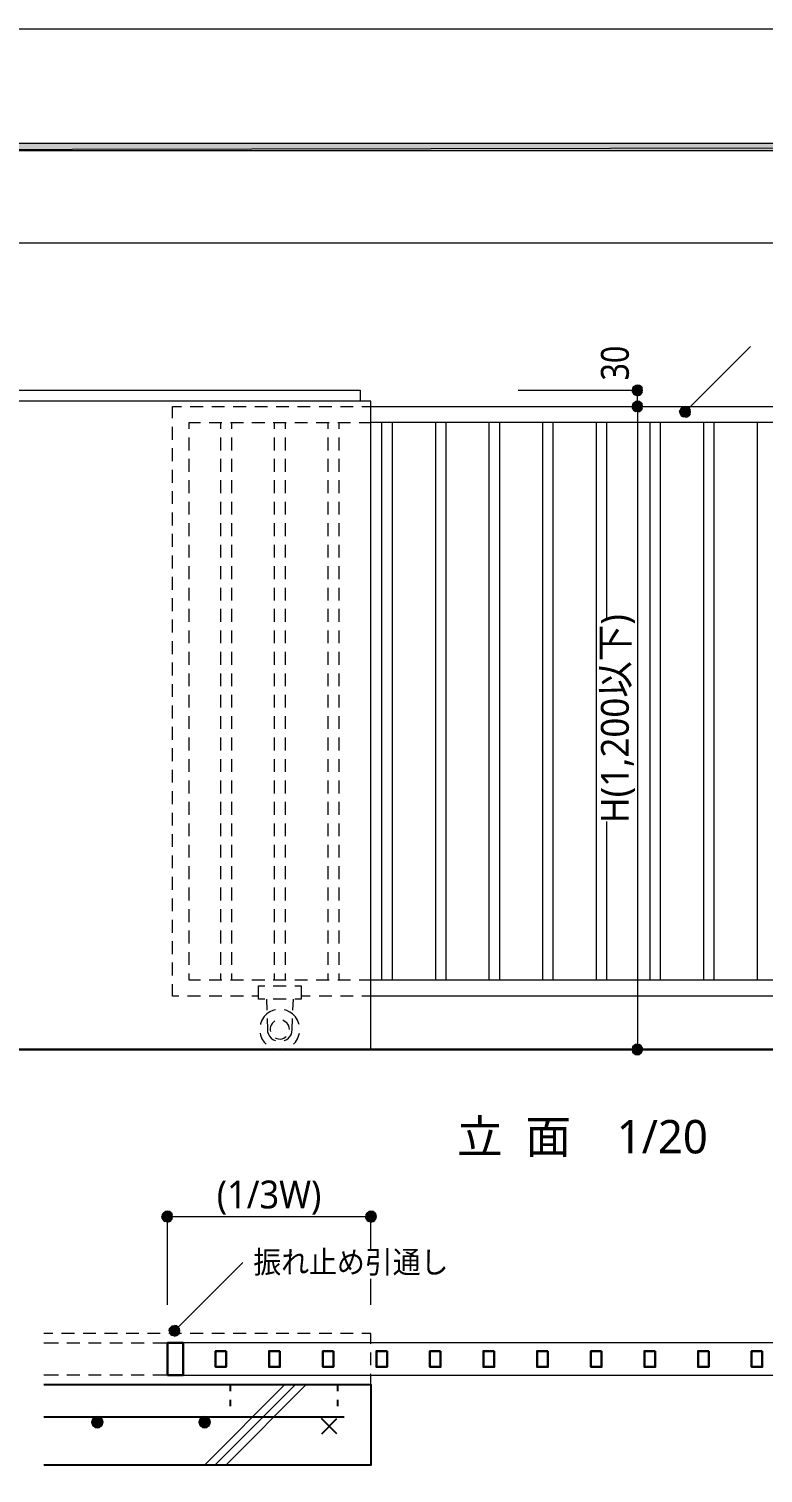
# Model space of a CAD drawing. Header units: millimetres. Extents: x 0 to 420, y 0 to 297.
# Drawn here: x 72.3 to 140.8, y 162.2 to 297 of the extents above; entities that cross this region are included whole.
import ezdxf
from ezdxf.enums import TextEntityAlignment as Align

# ---------------------------------------------------------------- set-up
doc = ezdxf.new("R2010")
doc.units = ezdxf.units.MM
doc.styles.add('kst32b', font='NotoSansJP-Variable.ttf')

msp = doc.modelspace()

# ---------------------------------------------------------------- hatches: boundary and pattern name
h = msp.add_hatch(color=7)
h.paths.add_polyline_path([(394.17, 285.62), (394.17, 286.32), (26.18, 285.62), (394.17, 285.62)])
h.paths.add_polyline_path([(394.17, 286.32), (26.18, 285.62), (26.18, 286.32), (394.17, 286.32)])
h = msp.add_hatch(color=7)
h.paths.add_polyline_path([(128.61, 263.44), (128.57, 263.25), (129.07, 263.25), (128.61, 263.44)])
h.paths.add_polyline_path([(128.57, 263.25), (129.07, 263.25), (128.61, 263.06), (128.57, 263.25)])
h.paths.add_polyline_path([(129.07, 263.25), (128.61, 263.06), (128.71, 262.89), (129.07, 263.25)])
h = msp.add_hatch(color=7)
h.paths.add_polyline_path([(129.07, 263.74), (128.88, 263.69), (129.07, 263.25), (129.07, 263.74)])
h.paths.add_polyline_path([(128.88, 263.69), (129.07, 263.25), (128.71, 263.59), (128.88, 263.69)])
h.paths.add_polyline_path([(129.07, 263.25), (128.71, 263.59), (128.61, 263.44), (129.07, 263.25)])
h = msp.add_hatch(color=7)
h.paths.add_polyline_path([(128.71, 262.89), (128.88, 262.78), (129.07, 263.25), (128.71, 262.89)])
h.paths.add_polyline_path([(128.88, 262.78), (129.07, 263.25), (129.07, 262.74), (128.88, 262.78)])
h.paths.add_polyline_path([(129.07, 263.25), (129.07, 262.74), (129.26, 262.78), (129.07, 263.25)])
for points in [[(129.26, 263.69), (129.07, 263.74), (129.07, 263.25), (129.26, 263.69)], [(129.26, 262.21), (129.07, 262.23), (129.07, 261.75), (129.26, 262.21)], [(133.05, 261.05), (133.16, 260.88), (133.52, 261.24), (133.05, 261.05)], [(128.88, 201.27), (129.07, 201.25), (129.07, 201.74), (128.88, 201.27)], [(85.43, 186.63), (85.24, 186.65), (85.24, 186.16), (85.43, 186.63)], [(104.42, 186.63), (104.22, 186.65), (104.22, 186.16), (104.42, 186.63)], [(85.43, 175.32), (85.56, 175.15), (85.89, 175.51), (85.43, 175.32)], [(79.18, 166.77), (79.23, 166.96), (78.72, 166.96), (79.18, 166.77)], [(89.2, 166.77), (89.22, 166.96), (88.73, 166.96), (89.2, 166.77)]]:
    msp.add_hatch(color=7).paths.add_polyline_path(points)
h = msp.add_hatch(color=7)
h.paths.add_polyline_path([(129.56, 263.25), (129.52, 263.44), (129.07, 263.25), (129.56, 263.25)])
h.paths.add_polyline_path([(129.52, 263.44), (129.07, 263.25), (129.41, 263.59), (129.52, 263.44)])
h.paths.add_polyline_path([(129.07, 263.25), (129.41, 263.59), (129.26, 263.69), (129.07, 263.25)])
h = msp.add_hatch(color=7)
h.paths.add_polyline_path([(129.26, 262.78), (129.41, 262.89), (129.07, 263.25), (129.26, 262.78)])
h.paths.add_polyline_path([(129.41, 262.89), (129.07, 263.25), (129.52, 263.06), (129.41, 262.89)])
h.paths.add_polyline_path([(129.07, 263.25), (129.52, 263.06), (129.56, 263.25), (129.07, 263.25)])
h = msp.add_hatch(color=7)
h.paths.add_polyline_path([(128.61, 261.94), (128.57, 261.75), (129.07, 261.75), (128.61, 261.94)])
h.paths.add_polyline_path([(128.57, 261.75), (129.07, 261.75), (128.61, 261.56), (128.57, 261.75)])
h.paths.add_polyline_path([(129.07, 261.75), (128.61, 261.56), (128.71, 261.39), (129.07, 261.75)])
h = msp.add_hatch(color=7)
h.paths.add_polyline_path([(129.07, 262.23), (128.88, 262.21), (129.07, 261.75), (129.07, 262.23)])
h.paths.add_polyline_path([(128.88, 262.21), (129.07, 261.75), (128.71, 262.09), (128.88, 262.21)])
h.paths.add_polyline_path([(129.07, 261.75), (128.71, 262.09), (128.61, 261.94), (129.07, 261.75)])
h = msp.add_hatch(color=7)
h.paths.add_polyline_path([(128.71, 261.39), (128.88, 261.28), (129.07, 261.75), (128.71, 261.39)])
h.paths.add_polyline_path([(128.88, 261.28), (129.07, 261.75), (129.07, 261.24), (128.88, 261.28)])
h.paths.add_polyline_path([(129.07, 261.75), (129.07, 261.24), (129.26, 261.28), (129.07, 261.75)])
h = msp.add_hatch(color=7)
h.paths.add_polyline_path([(129.56, 261.75), (129.52, 261.94), (129.07, 261.75), (129.56, 261.75)])
h.paths.add_polyline_path([(129.52, 261.94), (129.07, 261.75), (129.41, 262.09), (129.52, 261.94)])
h.paths.add_polyline_path([(129.07, 261.75), (129.41, 262.09), (129.26, 262.21), (129.07, 261.75)])
h = msp.add_hatch(color=7)
h.paths.add_polyline_path([(129.26, 261.28), (129.41, 261.39), (129.07, 261.75), (129.26, 261.28)])
h.paths.add_polyline_path([(129.41, 261.39), (129.07, 261.75), (129.52, 261.56), (129.41, 261.39)])
h.paths.add_polyline_path([(129.07, 261.75), (129.52, 261.56), (129.56, 261.75), (129.07, 261.75)])
h = msp.add_hatch(color=7)
h.paths.add_polyline_path([(133.16, 261.58), (133.05, 261.43), (133.52, 261.24), (133.16, 261.58)])
h.paths.add_polyline_path([(133.05, 261.43), (133.52, 261.24), (133.01, 261.24), (133.05, 261.43)])
h.paths.add_polyline_path([(133.52, 261.24), (133.01, 261.24), (133.05, 261.05), (133.52, 261.24)])
h = msp.add_hatch(color=7)
h.paths.add_polyline_path([(133.71, 261.68), (133.52, 261.73), (133.52, 261.24), (133.71, 261.68)])
h.paths.add_polyline_path([(133.52, 261.73), (133.52, 261.24), (133.33, 261.68), (133.52, 261.73)])
h.paths.add_polyline_path([(133.52, 261.24), (133.33, 261.68), (133.16, 261.58), (133.52, 261.24)])
h = msp.add_hatch(color=7)
h.paths.add_polyline_path([(134.03, 261.24), (133.98, 261.43), (133.52, 261.24), (134.03, 261.24)])
h.paths.add_polyline_path([(133.98, 261.43), (133.52, 261.24), (133.88, 261.58), (133.98, 261.43)])
h.paths.add_polyline_path([(133.52, 261.24), (133.88, 261.58), (133.71, 261.68), (133.52, 261.24)])
h = msp.add_hatch(color=7)
h.paths.add_polyline_path([(133.16, 260.88), (133.33, 260.77), (133.52, 261.24), (133.16, 260.88)])
h.paths.add_polyline_path([(133.33, 260.77), (133.52, 261.24), (133.52, 260.73), (133.33, 260.77)])
h.paths.add_polyline_path([(133.52, 261.24), (133.52, 260.73), (133.71, 260.77), (133.52, 261.24)])
h = msp.add_hatch(color=7)
h.paths.add_polyline_path([(133.71, 260.77), (133.88, 260.88), (133.52, 261.24), (133.71, 260.77)])
h.paths.add_polyline_path([(133.88, 260.88), (133.52, 261.24), (133.98, 261.05), (133.88, 260.88)])
h.paths.add_polyline_path([(133.52, 261.24), (133.98, 261.05), (134.03, 261.24), (133.52, 261.24)])
h = msp.add_hatch(color=7)
h.paths.add_polyline_path([(128.88, 202.21), (128.71, 202.1), (129.07, 201.74), (128.88, 202.21)])
h.paths.add_polyline_path([(128.71, 202.1), (129.07, 201.74), (128.61, 201.93), (128.71, 202.1)])
h.paths.add_polyline_path([(129.07, 201.74), (128.61, 201.93), (128.57, 201.74), (129.07, 201.74)])
h = msp.add_hatch(color=7)
h.paths.add_polyline_path([(129.41, 202.1), (129.26, 202.21), (129.07, 201.74), (129.41, 202.1)])
h.paths.add_polyline_path([(129.26, 202.21), (129.07, 201.74), (129.07, 202.25), (129.26, 202.21)])
h.paths.add_polyline_path([(129.07, 201.74), (129.07, 202.25), (128.88, 202.21), (129.07, 201.74)])
h = msp.add_hatch(color=7)
h.paths.add_polyline_path([(128.57, 201.74), (128.61, 201.55), (129.07, 201.74), (128.57, 201.74)])
h.paths.add_polyline_path([(128.61, 201.55), (129.07, 201.74), (128.71, 201.4), (128.61, 201.55)])
h.paths.add_polyline_path([(129.07, 201.74), (128.71, 201.4), (128.88, 201.27), (129.07, 201.74)])
h = msp.add_hatch(color=7)
h.paths.add_polyline_path([(129.52, 201.55), (129.56, 201.74), (129.07, 201.74), (129.52, 201.55)])
h.paths.add_polyline_path([(129.56, 201.74), (129.07, 201.74), (129.52, 201.93), (129.56, 201.74)])
h.paths.add_polyline_path([(129.07, 201.74), (129.52, 201.93), (129.41, 202.1), (129.07, 201.74)])
h = msp.add_hatch(color=7)
h.paths.add_polyline_path([(129.07, 201.25), (129.26, 201.27), (129.07, 201.74), (129.07, 201.25)])
h.paths.add_polyline_path([(129.26, 201.27), (129.07, 201.74), (129.41, 201.4), (129.26, 201.27)])
h.paths.add_polyline_path([(129.07, 201.74), (129.41, 201.4), (129.52, 201.55), (129.07, 201.74)])
h = msp.add_hatch(color=7)
h.paths.add_polyline_path([(84.77, 186.35), (84.73, 186.16), (85.24, 186.16), (84.77, 186.35)])
h.paths.add_polyline_path([(84.73, 186.16), (85.24, 186.16), (84.77, 185.97), (84.73, 186.16)])
h.paths.add_polyline_path([(85.24, 186.16), (84.77, 185.97), (84.88, 185.8), (85.24, 186.16)])
h = msp.add_hatch(color=7)
h.paths.add_polyline_path([(85.24, 186.65), (85.03, 186.63), (85.24, 186.16), (85.24, 186.65)])
h.paths.add_polyline_path([(85.03, 186.63), (85.24, 186.16), (84.88, 186.5), (85.03, 186.63)])
h.paths.add_polyline_path([(85.24, 186.16), (84.88, 186.5), (84.77, 186.35), (85.24, 186.16)])
h = msp.add_hatch(color=7)
h.paths.add_polyline_path([(84.88, 185.8), (85.03, 185.7), (85.24, 186.16), (84.88, 185.8)])
h.paths.add_polyline_path([(85.03, 185.7), (85.24, 186.16), (85.24, 185.65), (85.03, 185.7)])
h.paths.add_polyline_path([(85.24, 186.16), (85.24, 185.65), (85.43, 185.7), (85.24, 186.16)])
h = msp.add_hatch(color=7)
h.paths.add_polyline_path([(85.72, 186.16), (85.68, 186.35), (85.24, 186.16), (85.72, 186.16)])
h.paths.add_polyline_path([(85.68, 186.35), (85.24, 186.16), (85.58, 186.5), (85.68, 186.35)])
h.paths.add_polyline_path([(85.24, 186.16), (85.58, 186.5), (85.43, 186.63), (85.24, 186.16)])
h = msp.add_hatch(color=7)
h.paths.add_polyline_path([(85.43, 185.7), (85.58, 185.8), (85.24, 186.16), (85.43, 185.7)])
h.paths.add_polyline_path([(85.58, 185.8), (85.24, 186.16), (85.68, 185.97), (85.58, 185.8)])
h.paths.add_polyline_path([(85.24, 186.16), (85.68, 185.97), (85.72, 186.16), (85.24, 186.16)])
h = msp.add_hatch(color=7)
h.paths.add_polyline_path([(103.76, 186.35), (103.74, 186.16), (104.22, 186.16), (103.76, 186.35)])
h.paths.add_polyline_path([(103.74, 186.16), (104.22, 186.16), (103.76, 185.97), (103.74, 186.16)])
h.paths.add_polyline_path([(104.22, 186.16), (103.76, 185.97), (103.86, 185.8), (104.22, 186.16)])
h = msp.add_hatch(color=7)
h.paths.add_polyline_path([(104.22, 186.65), (104.03, 186.63), (104.22, 186.16), (104.22, 186.65)])
h.paths.add_polyline_path([(104.03, 186.63), (104.22, 186.16), (103.86, 186.5), (104.03, 186.63)])
h.paths.add_polyline_path([(104.22, 186.16), (103.86, 186.5), (103.76, 186.35), (104.22, 186.16)])
h = msp.add_hatch(color=7)
h.paths.add_polyline_path([(103.86, 185.8), (104.03, 185.7), (104.22, 186.16), (103.86, 185.8)])
h.paths.add_polyline_path([(104.03, 185.7), (104.22, 186.16), (104.22, 185.65), (104.03, 185.7)])
h.paths.add_polyline_path([(104.22, 186.16), (104.22, 185.65), (104.42, 185.7), (104.22, 186.16)])
h = msp.add_hatch(color=7)
h.paths.add_polyline_path([(104.73, 186.16), (104.69, 186.35), (104.22, 186.16), (104.73, 186.16)])
h.paths.add_polyline_path([(104.69, 186.35), (104.22, 186.16), (104.58, 186.5), (104.69, 186.35)])
h.paths.add_polyline_path([(104.22, 186.16), (104.58, 186.5), (104.42, 186.63), (104.22, 186.16)])
h = msp.add_hatch(color=7)
h.paths.add_polyline_path([(104.42, 185.7), (104.58, 185.8), (104.22, 186.16), (104.42, 185.7)])
h.paths.add_polyline_path([(104.58, 185.8), (104.22, 186.16), (104.69, 185.97), (104.58, 185.8)])
h.paths.add_polyline_path([(104.22, 186.16), (104.69, 185.97), (104.73, 186.16), (104.22, 186.16)])
h = msp.add_hatch(color=7)
h.paths.add_polyline_path([(85.56, 175.85), (85.43, 175.7), (85.89, 175.51), (85.56, 175.85)])
h.paths.add_polyline_path([(85.43, 175.7), (85.89, 175.51), (85.41, 175.51), (85.43, 175.7)])
h.paths.add_polyline_path([(85.89, 175.51), (85.41, 175.51), (85.43, 175.32), (85.89, 175.51)])
h = msp.add_hatch(color=7)
h.paths.add_polyline_path([(86.08, 175.96), (85.89, 176), (85.89, 175.51), (86.08, 175.96)])
h.paths.add_polyline_path([(85.89, 176), (85.89, 175.51), (85.7, 175.96), (85.89, 176)])
h.paths.add_polyline_path([(85.89, 175.51), (85.7, 175.96), (85.56, 175.85), (85.89, 175.51)])
h = msp.add_hatch(color=7)
h.paths.add_polyline_path([(85.56, 175.15), (85.7, 175.05), (85.89, 175.51), (85.56, 175.15)])
h.paths.add_polyline_path([(85.7, 175.05), (85.89, 175.51), (85.89, 175.01), (85.7, 175.05)])
h.paths.add_polyline_path([(85.89, 175.51), (85.89, 175.01), (86.08, 175.05), (85.89, 175.51)])
h = msp.add_hatch(color=7)
h.paths.add_polyline_path([(86.4, 175.51), (86.36, 175.7), (85.89, 175.51), (86.4, 175.51)])
h.paths.add_polyline_path([(86.36, 175.7), (85.89, 175.51), (86.25, 175.85), (86.36, 175.7)])
h.paths.add_polyline_path([(85.89, 175.51), (86.25, 175.85), (86.08, 175.96), (85.89, 175.51)])
h = msp.add_hatch(color=7)
h.paths.add_polyline_path([(86.08, 175.05), (86.25, 175.15), (85.89, 175.51), (86.08, 175.05)])
h.paths.add_polyline_path([(86.25, 175.15), (85.89, 175.51), (86.36, 175.32), (86.25, 175.15)])
h.paths.add_polyline_path([(85.89, 175.51), (86.36, 175.32), (86.4, 175.51), (85.89, 175.51)])
h = msp.add_hatch(color=7)
h.paths.add_polyline_path([(78.38, 167.32), (78.27, 167.15), (78.72, 166.96), (78.38, 167.32)])
h.paths.add_polyline_path([(78.27, 167.15), (78.72, 166.96), (78.23, 166.96), (78.27, 167.15)])
h.paths.add_polyline_path([(78.72, 166.96), (78.23, 166.96), (78.27, 166.77), (78.72, 166.96)])
h = msp.add_hatch(color=7)
h.paths.add_polyline_path([(78.91, 167.43), (78.72, 167.47), (78.72, 166.96), (78.91, 167.43)])
h.paths.add_polyline_path([(78.72, 167.47), (78.72, 166.96), (78.53, 167.43), (78.72, 167.47)])
h.paths.add_polyline_path([(78.72, 166.96), (78.53, 167.43), (78.38, 167.32), (78.72, 166.96)])
h = msp.add_hatch(color=7)
h.paths.add_polyline_path([(79.23, 166.96), (79.18, 167.15), (78.72, 166.96), (79.23, 166.96)])
h.paths.add_polyline_path([(79.18, 167.15), (78.72, 166.96), (79.08, 167.32), (79.18, 167.15)])
h.paths.add_polyline_path([(78.72, 166.96), (79.08, 167.32), (78.91, 167.43), (78.72, 166.96)])
h = msp.add_hatch(color=7)
h.paths.add_polyline_path([(88.37, 167.32), (88.27, 167.15), (88.73, 166.96), (88.37, 167.32)])
h.paths.add_polyline_path([(88.27, 167.15), (88.73, 166.96), (88.22, 166.96), (88.27, 167.15)])
h.paths.add_polyline_path([(88.73, 166.96), (88.22, 166.96), (88.27, 166.77), (88.73, 166.96)])
h = msp.add_hatch(color=7)
h.paths.add_polyline_path([(88.92, 167.43), (88.73, 167.47), (88.73, 166.96), (88.92, 167.43)])
h.paths.add_polyline_path([(88.73, 167.47), (88.73, 166.96), (88.54, 167.43), (88.73, 167.47)])
h.paths.add_polyline_path([(88.73, 166.96), (88.54, 167.43), (88.37, 167.32), (88.73, 166.96)])
h = msp.add_hatch(color=7)
h.paths.add_polyline_path([(89.22, 166.96), (89.2, 167.15), (88.73, 166.96), (89.22, 166.96)])
h.paths.add_polyline_path([(89.2, 167.15), (88.73, 166.96), (89.09, 167.32), (89.2, 167.15)])
h.paths.add_polyline_path([(88.73, 166.96), (89.09, 167.32), (88.92, 167.43), (88.73, 166.96)])
h = msp.add_hatch(color=7)
h.paths.add_polyline_path([(78.27, 166.77), (78.38, 166.62), (78.72, 166.96), (78.27, 166.77)])
h.paths.add_polyline_path([(78.38, 166.62), (78.72, 166.96), (78.53, 166.5), (78.38, 166.62)])
h.paths.add_polyline_path([(78.72, 166.96), (78.53, 166.5), (78.72, 166.48), (78.72, 166.96)])
h = msp.add_hatch(color=7)
h.paths.add_polyline_path([(78.72, 166.48), (78.91, 166.5), (78.72, 166.96), (78.72, 166.48)])
h.paths.add_polyline_path([(78.91, 166.5), (78.72, 166.96), (79.08, 166.62), (78.91, 166.5)])
h.paths.add_polyline_path([(78.72, 166.96), (79.08, 166.62), (79.18, 166.77), (78.72, 166.96)])
h = msp.add_hatch(color=7)
h.paths.add_polyline_path([(88.27, 166.77), (88.37, 166.62), (88.73, 166.96), (88.27, 166.77)])
h.paths.add_polyline_path([(88.37, 166.62), (88.73, 166.96), (88.54, 166.5), (88.37, 166.62)])
h.paths.add_polyline_path([(88.73, 166.96), (88.54, 166.5), (88.73, 166.48), (88.73, 166.96)])
h = msp.add_hatch(color=7)
h.paths.add_polyline_path([(88.73, 166.48), (88.92, 166.5), (88.73, 166.96), (88.73, 166.48)])
h.paths.add_polyline_path([(88.92, 166.5), (88.73, 166.96), (89.09, 166.62), (88.92, 166.5)])
h.paths.add_polyline_path([(88.73, 166.96), (89.09, 166.62), (89.2, 166.77), (88.73, 166.96)])

# ---------------------------------------------------------------- linework, layer by layer
at = {"lineweight": 13}
msp.add_lwpolyline([(0.19, 0), (0.19, 296.97), (420.16, 296.97), (420.16, 0)], close=True, dxfattribs=at)
at = {"lineweight": 0}
for points in [[(394.17, 285.62), (394.17, 286.32), (26.18, 285.62)], [(394.17, 286.32), (26.18, 285.62), (26.18, 286.32)], [(128.61, 263.44), (128.57, 263.25), (129.07, 263.25)], [(128.57, 263.25), (129.07, 263.25), (128.61, 263.06)], [(129.07, 263.25), (128.71, 263.59), (128.61, 263.44)], [(129.07, 263.25), (128.61, 263.06), (128.71, 262.89)], [(128.88, 263.69), (129.07, 263.25), (128.71, 263.59)], [(128.71, 262.89), (128.88, 262.78), (129.07, 263.25)], [(129.07, 263.74), (128.88, 263.69), (129.07, 263.25)], [(128.88, 262.78), (129.07, 263.25), (129.07, 262.74)], [(129.26, 263.69), (129.07, 263.74), (129.07, 263.25)], [(129.07, 263.25), (129.41, 263.59), (129.26, 263.69)], [(129.52, 263.44), (129.07, 263.25), (129.41, 263.59)], [(129.56, 263.25), (129.52, 263.44), (129.07, 263.25)], [(129.07, 263.25), (129.07, 262.74), (129.26, 262.78)], [(129.26, 262.78), (129.41, 262.89), (129.07, 263.25)], [(129.41, 262.89), (129.07, 263.25), (129.52, 263.06)], [(129.07, 263.25), (129.52, 263.06), (129.56, 263.25)], [(128.61, 261.94), (128.57, 261.75), (129.07, 261.75)], [(128.57, 261.75), (129.07, 261.75), (128.61, 261.56)], [(129.07, 261.75), (128.71, 262.09), (128.61, 261.94)], [(129.07, 261.75), (128.61, 261.56), (128.71, 261.39)], [(128.88, 262.21), (129.07, 261.75), (128.71, 262.09)], [(128.71, 261.39), (128.88, 261.28), (129.07, 261.75)], [(129.07, 262.23), (128.88, 262.21), (129.07, 261.75)], [(128.88, 261.28), (129.07, 261.75), (129.07, 261.24)], [(129.26, 262.21), (129.07, 262.23), (129.07, 261.75)], [(129.07, 261.75), (129.41, 262.09), (129.26, 262.21)], [(129.52, 261.94), (129.07, 261.75), (129.41, 262.09)], [(129.56, 261.75), (129.52, 261.94), (129.07, 261.75)], [(129.07, 261.75), (129.07, 261.24), (129.26, 261.28)], [(129.26, 261.28), (129.41, 261.39), (129.07, 261.75)], [(129.41, 261.39), (129.07, 261.75), (129.52, 261.56)], [(129.07, 261.75), (129.52, 261.56), (129.56, 261.75)], [(133.05, 261.43), (133.52, 261.24), (133.01, 261.24)], [(133.16, 261.58), (133.05, 261.43), (133.52, 261.24)], [(133.52, 261.24), (133.33, 261.68), (133.16, 261.58)], [(133.52, 261.73), (133.52, 261.24), (133.33, 261.68)], [(133.71, 261.68), (133.52, 261.73), (133.52, 261.24)], [(133.52, 261.24), (133.88, 261.58), (133.71, 261.68)], [(133.98, 261.43), (133.52, 261.24), (133.88, 261.58)], [(134.03, 261.24), (133.98, 261.43), (133.52, 261.24)], [(133.52, 261.24), (133.01, 261.24), (133.05, 261.05)], [(133.05, 261.05), (133.16, 260.88), (133.52, 261.24)], [(133.16, 260.88), (133.33, 260.77), (133.52, 261.24)], [(133.33, 260.77), (133.52, 261.24), (133.52, 260.73)], [(133.52, 261.24), (133.52, 260.73), (133.71, 260.77)], [(133.71, 260.77), (133.88, 260.88), (133.52, 261.24)], [(133.88, 260.88), (133.52, 261.24), (133.98, 261.05)], [(133.52, 261.24), (133.98, 261.05), (134.03, 261.24)], [(128.88, 202.21), (128.71, 202.1), (129.07, 201.74)], [(129.07, 201.74), (129.07, 202.25), (128.88, 202.21)], [(129.26, 202.21), (129.07, 201.74), (129.07, 202.25)], [(129.41, 202.1), (129.26, 202.21), (129.07, 201.74)], [(129.07, 201.74), (128.61, 201.93), (128.57, 201.74)], [(128.57, 201.74), (128.61, 201.55), (129.07, 201.74)], [(128.71, 202.1), (129.07, 201.74), (128.61, 201.93)], [(128.61, 201.55), (129.07, 201.74), (128.71, 201.4)], [(129.07, 201.74), (128.71, 201.4), (128.88, 201.27)], [(128.88, 201.27), (129.07, 201.25), (129.07, 201.74)], [(129.07, 201.74), (129.52, 201.93), (129.41, 202.1)], [(129.56, 201.74), (129.07, 201.74), (129.52, 201.93)], [(129.07, 201.25), (129.26, 201.27), (129.07, 201.74)], [(129.26, 201.27), (129.07, 201.74), (129.41, 201.4)], [(129.07, 201.74), (129.41, 201.4), (129.52, 201.55)], [(129.52, 201.55), (129.56, 201.74), (129.07, 201.74)], [(84.77, 186.35), (84.73, 186.16), (85.24, 186.16)], [(84.73, 186.16), (85.24, 186.16), (84.77, 185.97)], [(85.24, 186.16), (84.88, 186.5), (84.77, 186.35)], [(85.24, 186.16), (84.77, 185.97), (84.88, 185.8)], [(85.03, 186.63), (85.24, 186.16), (84.88, 186.5)], [(84.88, 185.8), (85.03, 185.7), (85.24, 186.16)], [(85.24, 186.65), (85.03, 186.63), (85.24, 186.16)], [(85.03, 185.7), (85.24, 186.16), (85.24, 185.65)], [(85.43, 186.63), (85.24, 186.65), (85.24, 186.16)], [(85.24, 186.16), (85.58, 186.5), (85.43, 186.63)], [(85.68, 186.35), (85.24, 186.16), (85.58, 186.5)], [(85.72, 186.16), (85.68, 186.35), (85.24, 186.16)], [(85.24, 186.16), (85.24, 185.65), (85.43, 185.7)], [(85.43, 185.7), (85.58, 185.8), (85.24, 186.16)], [(85.58, 185.8), (85.24, 186.16), (85.68, 185.97)], [(85.24, 186.16), (85.68, 185.97), (85.72, 186.16)], [(103.76, 186.35), (103.74, 186.16), (104.22, 186.16)], [(103.74, 186.16), (104.22, 186.16), (103.76, 185.97)], [(104.22, 186.16), (103.86, 186.5), (103.76, 186.35)], [(104.22, 186.16), (103.76, 185.97), (103.86, 185.8)], [(104.03, 186.63), (104.22, 186.16), (103.86, 186.5)], [(103.86, 185.8), (104.03, 185.7), (104.22, 186.16)], [(104.22, 186.65), (104.03, 186.63), (104.22, 186.16)], [(104.03, 185.7), (104.22, 186.16), (104.22, 185.65)], [(104.42, 186.63), (104.22, 186.65), (104.22, 186.16)], [(104.22, 186.16), (104.58, 186.5), (104.42, 186.63)], [(104.69, 186.35), (104.22, 186.16), (104.58, 186.5)], [(104.73, 186.16), (104.69, 186.35), (104.22, 186.16)], [(104.22, 186.16), (104.22, 185.65), (104.42, 185.7)], [(104.42, 185.7), (104.58, 185.8), (104.22, 186.16)], [(104.58, 185.8), (104.22, 186.16), (104.69, 185.97)], [(104.22, 186.16), (104.69, 185.97), (104.73, 186.16)], [(85.43, 175.7), (85.89, 175.51), (85.41, 175.51)], [(85.89, 175.51), (85.41, 175.51), (85.43, 175.32)], [(85.56, 175.85), (85.43, 175.7), (85.89, 175.51)], [(85.43, 175.32), (85.56, 175.15), (85.89, 175.51)], [(85.89, 175.51), (85.7, 175.96), (85.56, 175.85)], [(85.56, 175.15), (85.7, 175.05), (85.89, 175.51)], [(85.89, 176), (85.89, 175.51), (85.7, 175.96)], [(85.7, 175.05), (85.89, 175.51), (85.89, 175.01)], [(86.08, 175.96), (85.89, 176), (85.89, 175.51)], [(85.89, 175.51), (86.25, 175.85), (86.08, 175.96)], [(86.36, 175.7), (85.89, 175.51), (86.25, 175.85)], [(86.4, 175.51), (86.36, 175.7), (85.89, 175.51)], [(85.89, 175.51), (85.89, 175.01), (86.08, 175.05)], [(86.08, 175.05), (86.25, 175.15), (85.89, 175.51)], [(86.25, 175.15), (85.89, 175.51), (86.36, 175.32)], [(85.89, 175.51), (86.36, 175.32), (86.4, 175.51)], [(78.27, 167.15), (78.72, 166.96), (78.23, 166.96)], [(78.38, 167.32), (78.27, 167.15), (78.72, 166.96)], [(78.72, 166.96), (78.53, 167.43), (78.38, 167.32)], [(78.72, 167.47), (78.72, 166.96), (78.53, 167.43)], [(78.91, 167.43), (78.72, 167.47), (78.72, 166.96)], [(78.72, 166.96), (79.08, 167.32), (78.91, 167.43)], [(79.18, 167.15), (78.72, 166.96), (79.08, 167.32)], [(79.23, 166.96), (79.18, 167.15), (78.72, 166.96)], [(88.27, 167.15), (88.73, 166.96), (88.22, 166.96)], [(88.37, 167.32), (88.27, 167.15), (88.73, 166.96)], [(88.73, 166.96), (88.54, 167.43), (88.37, 167.32)], [(88.73, 167.47), (88.73, 166.96), (88.54, 167.43)], [(88.92, 167.43), (88.73, 167.47), (88.73, 166.96)], [(88.73, 166.96), (89.09, 167.32), (88.92, 167.43)], [(89.2, 167.15), (88.73, 166.96), (89.09, 167.32)], [(89.22, 166.96), (89.2, 167.15), (88.73, 166.96)], [(78.72, 166.96), (78.23, 166.96), (78.27, 166.77)], [(78.27, 166.77), (78.38, 166.62), (78.72, 166.96)], [(78.38, 166.62), (78.72, 166.96), (78.53, 166.5)], [(78.72, 166.96), (78.53, 166.5), (78.72, 166.48)], [(78.72, 166.48), (78.91, 166.5), (78.72, 166.96)], [(78.91, 166.5), (78.72, 166.96), (79.08, 166.62)], [(78.72, 166.96), (79.08, 166.62), (79.18, 166.77)], [(79.18, 166.77), (79.23, 166.96), (78.72, 166.96)], [(88.73, 166.96), (88.22, 166.96), (88.27, 166.77)], [(88.27, 166.77), (88.37, 166.62), (88.73, 166.96)], [(88.37, 166.62), (88.73, 166.96), (88.54, 166.5)], [(88.73, 166.96), (88.54, 166.5), (88.73, 166.48)], [(88.73, 166.48), (88.92, 166.5), (88.73, 166.96)], [(88.92, 166.5), (88.73, 166.96), (89.09, 166.62)], [(88.73, 166.96), (89.09, 166.62), (89.2, 166.77)], [(89.2, 166.77), (89.22, 166.96), (88.73, 166.96)]]:
    msp.add_lwpolyline(points, close=True, dxfattribs=at)
at = {"lineweight": 13}
for points in [[(394.17, 276.99), (26.18, 276.99)], [(133.52, 261.24), (139.62, 267.33)], [(63.03, 263.25), (103.23, 263.25), (103.23, 262.23)], [(117.94, 263.25), (129.07, 263.25)], [(129.07, 261.75), (129.07, 263.25)], [(104.22, 201.74), (104.22, 262.23), (63.03, 262.23)], [(85.72, 261.75), (86.57, 261.75)], [(85.72, 260.65), (85.72, 261.75)], [(87.38, 261.75), (88.58, 261.75)], [(89.39, 261.75), (90.57, 261.75)], [(91.38, 261.75), (92.58, 261.75)], [(93.39, 261.75), (94.57, 261.75)], [(95.38, 261.75), (96.58, 261.75)], [(97.39, 261.75), (98.57, 261.75)], [(99.38, 261.75), (100.58, 261.75)], [(101.37, 261.75), (102.57, 261.75)], [(103.38, 261.75), (104.22, 261.75)], [(104.22, 261.75), (164.23, 261.75)], [(129.07, 261.75), (129.07, 201.74)], [(87.23, 260.24), (88.33, 260.24)], [(87.23, 260.24), (87.23, 259.65)], [(89.13, 260.24), (90.32, 260.24)], [(90.23, 259.65), (90.23, 260.24)], [(91.12, 260.24), (92.33, 260.24)], [(91.23, 260.24), (91.23, 259.65)], [(93.13, 260.24), (94.32, 260.24)], [(95.12, 260.24), (96.33, 260.24)], [(95.23, 259.65), (95.23, 260.24)], [(96.22, 260.24), (96.22, 259.65)], [(97.13, 260.24), (98.32, 260.24)], [(99.12, 260.24), (100.33, 260.24)], [(100.22, 259.65), (100.22, 260.24)], [(101.13, 260.24), (102.32, 260.24)], [(101.22, 260.24), (101.22, 259.65)], [(103.12, 260.24), (104.22, 260.24)], [(164.23, 260.24), (104.22, 260.24)], [(105.22, 260.24), (105.22, 208.24)], [(106.24, 208.24), (106.24, 260.24)], [(110.24, 260.24), (110.24, 208.24)], [(111.23, 208.24), (111.23, 260.24)], [(115.23, 260.24), (115.23, 208.24)], [(116.23, 208.24), (116.23, 260.24)], [(120.23, 260.24), (120.23, 208.24)], [(121.22, 208.24), (121.22, 260.24)], [(125.22, 260.24), (125.22, 208.24)], [(126.22, 241.77), (126.22, 260.24)], [(130.22, 260.24), (130.22, 208.24)], [(131.23, 208.24), (131.23, 260.24)], [(135.23, 260.24), (135.23, 208.24)], [(136.23, 208.24), (136.23, 260.24)], [(140.23, 260.24), (140.23, 208.24)], [(85.72, 258.64), (85.72, 259.84)], [(87.23, 258.85), (87.23, 257.64)], [(90.23, 257.64), (90.23, 258.85)], [(91.23, 258.85), (91.23, 257.64)], [(95.23, 257.64), (95.23, 258.85)], [(96.22, 258.85), (96.22, 257.64)], [(100.22, 257.64), (100.22, 258.85)], [(101.22, 258.85), (101.22, 257.64)], [(85.72, 256.65), (85.72, 257.85)], [(87.23, 256.84), (87.23, 255.65)], [(90.23, 255.65), (90.23, 256.84)], [(91.23, 256.84), (91.23, 255.65)], [(95.23, 255.65), (95.23, 256.84)], [(96.22, 256.84), (96.22, 255.65)], [(100.22, 255.65), (100.22, 256.84)], [(101.22, 256.84), (101.22, 255.65)], [(85.72, 254.63), (85.72, 255.84)], [(87.23, 254.85), (87.23, 253.64)], [(90.23, 253.64), (90.23, 254.85)], [(91.23, 254.85), (91.23, 253.64)], [(95.23, 253.64), (95.23, 254.85)], [(96.22, 254.85), (96.22, 253.64)], [(100.22, 253.64), (100.22, 254.85)], [(101.22, 254.85), (101.22, 253.64)], [(85.72, 252.65), (85.72, 253.85)], [(87.23, 252.84), (87.23, 251.65)], [(90.23, 251.65), (90.23, 252.84)], [(91.23, 252.84), (91.23, 251.65)], [(95.23, 251.65), (95.23, 252.84)], [(96.22, 252.84), (96.22, 251.65)], [(100.22, 251.65), (100.22, 252.84)], [(101.22, 252.84), (101.22, 251.65)], [(85.72, 250.63), (85.72, 251.84)], [(87.23, 250.85), (87.23, 249.64)], [(90.23, 249.64), (90.23, 250.85)], [(91.23, 250.85), (91.23, 249.64)], [(95.23, 249.64), (95.23, 250.85)], [(96.22, 250.85), (96.22, 249.64)], [(100.22, 249.64), (100.22, 250.85)], [(101.22, 250.85), (101.22, 249.64)], [(85.72, 248.64), (85.72, 249.85)], [(87.23, 248.84), (87.23, 247.65)], [(90.23, 247.65), (90.23, 248.84)], [(91.23, 248.84), (91.23, 247.65)], [(95.23, 247.65), (95.23, 248.84)], [(96.22, 248.84), (96.22, 247.65)], [(100.22, 247.65), (100.22, 248.84)], [(101.22, 248.84), (101.22, 247.65)], [(85.72, 246.63), (85.72, 247.84)], [(87.23, 246.85), (87.23, 245.64)], [(90.23, 245.64), (90.23, 246.85)], [(91.23, 246.85), (91.23, 245.64)], [(95.23, 245.64), (95.23, 246.85)], [(96.22, 246.85), (96.22, 245.64)], [(100.22, 245.64), (100.22, 246.85)], [(101.22, 246.85), (101.22, 245.64)], [(85.72, 244.64), (85.72, 245.85)], [(87.23, 244.83), (87.23, 243.65)], [(90.23, 243.65), (90.23, 244.83)], [(91.23, 244.83), (91.23, 243.65)], [(95.23, 243.65), (95.23, 244.83)], [(96.22, 244.83), (96.22, 243.65)], [(100.22, 243.65), (100.22, 244.83)], [(101.22, 244.83), (101.22, 243.65)], [(85.72, 242.63), (85.72, 243.84)], [(87.23, 242.85), (87.23, 241.64)], [(90.23, 241.64), (90.23, 242.85)], [(91.23, 242.85), (91.23, 241.64)], [(95.23, 241.64), (95.23, 242.85)], [(96.22, 242.85), (96.22, 241.64)], [(100.22, 241.64), (100.22, 242.85)], [(101.22, 242.85), (101.22, 241.64)], [(85.72, 240.64), (85.72, 241.85)], [(87.23, 240.83), (87.23, 239.65)], [(90.23, 239.65), (90.23, 240.83)], [(91.23, 240.83), (91.23, 239.65)], [(95.23, 239.65), (95.23, 240.83)], [(96.22, 240.83), (96.22, 239.65)], [(100.22, 239.65), (100.22, 240.83)], [(101.22, 240.83), (101.22, 239.65)], [(85.72, 238.63), (85.72, 239.84)], [(87.23, 238.84), (87.23, 237.64)], [(90.23, 237.64), (90.23, 238.84)], [(91.23, 238.84), (91.23, 237.64)], [(95.23, 237.64), (95.23, 238.84)], [(96.22, 238.84), (96.22, 237.64)], [(100.22, 237.64), (100.22, 238.84)], [(101.22, 238.84), (101.22, 237.64)], [(85.72, 236.64), (85.72, 237.85)], [(85.72, 234.65), (85.72, 235.84)], [(87.23, 236.83), (87.23, 235.65)], [(90.23, 235.65), (90.23, 236.83)], [(91.23, 236.83), (91.23, 235.65)], [(95.23, 235.65), (95.23, 236.83)], [(96.22, 236.83), (96.22, 235.65)], [(100.22, 235.65), (100.22, 236.83)], [(101.22, 236.83), (101.22, 235.65)], [(87.23, 234.84), (87.23, 233.64)], [(90.23, 233.64), (90.23, 234.84)], [(91.23, 234.84), (91.23, 233.64)], [(95.23, 233.64), (95.23, 234.84)], [(96.22, 234.84), (96.22, 233.64)], [(100.22, 233.64), (100.22, 234.84)], [(101.22, 234.84), (101.22, 233.64)], [(85.72, 232.64), (85.72, 233.85)], [(85.72, 230.65), (85.72, 231.84)], [(87.23, 232.83), (87.23, 231.65)], [(90.23, 231.65), (90.23, 232.83)], [(91.23, 232.83), (91.23, 231.65)], [(95.23, 231.65), (95.23, 232.83)], [(96.22, 232.83), (96.22, 231.65)], [(100.22, 231.65), (100.22, 232.83)], [(101.22, 232.83), (101.22, 231.65)], [(87.23, 230.84), (87.23, 229.64)], [(90.23, 229.64), (90.23, 230.84)], [(91.23, 230.84), (91.23, 229.64)], [(95.23, 229.64), (95.23, 230.84)], [(96.22, 230.84), (96.22, 229.64)], [(100.22, 229.64), (100.22, 230.84)], [(101.22, 230.84), (101.22, 229.64)], [(85.72, 228.64), (85.72, 229.85)], [(85.72, 226.65), (85.72, 227.84)], [(87.23, 228.83), (87.23, 227.65)], [(90.23, 227.65), (90.23, 228.83)], [(91.23, 228.83), (91.23, 227.65)], [(95.23, 227.65), (95.23, 228.83)], [(96.22, 228.83), (96.22, 227.65)], [(100.22, 227.65), (100.22, 228.83)], [(101.22, 228.83), (101.22, 227.65)], [(87.23, 226.84), (87.23, 225.64)], [(90.23, 225.64), (90.23, 226.84)], [(91.23, 226.84), (91.23, 225.64)], [(95.23, 225.64), (95.23, 226.84)], [(96.22, 226.84), (96.22, 225.64)], [(100.22, 225.64), (100.22, 226.84)], [(101.22, 226.84), (101.22, 225.64)], [(85.72, 224.64), (85.72, 225.85)], [(85.72, 222.65), (85.72, 223.84)], [(87.23, 224.85), (87.23, 223.65)], [(90.23, 223.65), (90.23, 224.85)], [(91.23, 224.85), (91.23, 223.65)], [(95.23, 223.65), (95.23, 224.85)], [(96.22, 224.85), (96.22, 223.65)], [(100.22, 223.65), (100.22, 224.85)], [(101.22, 224.85), (101.22, 223.65)], [(87.23, 222.84), (87.23, 221.64)], [(90.23, 221.64), (90.23, 222.84)], [(91.23, 222.84), (91.23, 221.64)], [(95.23, 221.64), (95.23, 222.84)], [(96.22, 222.84), (96.22, 221.64)], [(100.22, 221.64), (100.22, 222.84)], [(101.22, 222.84), (101.22, 221.64)], [(126.22, 208.24), (126.22, 223.01)], [(85.72, 220.64), (85.72, 221.85)], [(85.72, 218.65), (85.72, 219.84)], [(87.23, 220.85), (87.23, 219.65)], [(90.23, 219.65), (90.23, 220.85)], [(91.23, 220.85), (91.23, 219.65)], [(95.23, 219.65), (95.23, 220.85)], [(96.22, 220.85), (96.22, 219.65)], [(100.22, 219.65), (100.22, 220.85)], [(101.22, 220.85), (101.22, 219.65)], [(87.23, 218.84), (87.23, 217.64)], [(90.23, 217.64), (90.23, 218.84)], [(91.23, 218.84), (91.23, 217.64)], [(95.23, 217.64), (95.23, 218.84)], [(96.22, 218.84), (96.22, 217.64)], [(100.22, 217.64), (100.22, 218.84)], [(101.22, 218.84), (101.22, 217.64)], [(85.72, 216.64), (85.72, 217.85)], [(85.72, 214.65), (85.72, 215.84)], [(87.23, 216.85), (87.23, 215.65)], [(90.23, 215.65), (90.23, 216.85)], [(91.23, 216.85), (91.23, 215.65)], [(95.23, 215.65), (95.23, 216.85)], [(96.22, 216.85), (96.22, 215.65)], [(100.22, 215.65), (100.22, 216.85)], [(101.22, 216.85), (101.22, 215.65)], [(87.23, 214.84), (87.23, 213.64)], [(90.23, 213.64), (90.23, 214.84)], [(91.23, 214.84), (91.23, 213.64)], [(95.23, 213.64), (95.23, 214.84)], [(96.22, 214.84), (96.22, 213.64)], [(100.22, 213.64), (100.22, 214.84)], [(101.22, 214.84), (101.22, 213.64)], [(85.72, 212.64), (85.72, 213.85)], [(85.72, 210.65), (85.72, 211.84)], [(87.23, 212.85), (87.23, 211.65)], [(90.23, 211.65), (90.23, 212.85)], [(91.23, 212.85), (91.23, 211.65)], [(95.23, 211.65), (95.23, 212.85)], [(96.22, 212.85), (96.22, 211.65)], [(100.22, 211.65), (100.22, 212.85)], [(101.22, 212.85), (101.22, 211.65)], [(87.23, 210.84), (87.23, 209.63)], [(90.23, 209.63), (90.23, 210.84)], [(91.23, 210.84), (91.23, 209.63)], [(95.23, 209.63), (95.23, 210.84)], [(96.22, 210.84), (96.22, 209.63)], [(100.22, 209.63), (100.22, 210.84)], [(101.22, 210.84), (101.22, 209.63)], [(85.72, 208.64), (85.72, 209.85)], [(85.72, 206.73), (85.72, 207.84)], [(87.23, 208.85), (87.23, 208.24)], [(87.23, 208.24), (88.33, 208.24)], [(89.13, 208.24), (90.32, 208.24)], [(90.23, 208.24), (90.23, 208.85)], [(91.12, 208.24), (92.33, 208.24)], [(91.23, 208.85), (91.23, 208.24)], [(93.13, 208.24), (94.32, 208.24)], [(93.73, 207.69), (94.32, 207.69)], [(93.73, 206.44), (93.73, 207.69)], [(95.12, 208.24), (96.33, 208.24)], [(95.12, 207.69), (96.33, 207.69)], [(95.23, 208.24), (95.23, 208.85)], [(96.22, 208.85), (96.22, 208.24)], [(97.13, 208.24), (98.32, 208.24)], [(97.13, 207.69), (97.73, 207.69)], [(97.73, 207.69), (97.73, 206.44)], [(99.12, 208.24), (100.33, 208.24)], [(100.22, 208.24), (100.22, 208.85)], [(101.13, 208.24), (102.32, 208.24)], [(101.22, 208.85), (101.22, 208.24)], [(103.12, 208.24), (104.22, 208.24)], [(104.22, 208.24), (164.23, 208.24)], [(86.32, 206.73), (85.72, 206.73)], [(88.33, 206.73), (87.12, 206.73)], [(90.32, 206.73), (89.13, 206.73)], [(92.33, 206.73), (91.12, 206.73)], [(93.73, 206.73), (93.13, 206.73)], [(94.32, 206.44), (93.73, 206.44)], [(94.49, 206.44), (94.51, 205.42)], [(96.33, 206.44), (95.12, 206.44)], [(96.94, 205.42), (96.99, 206.44)], [(97.73, 206.44), (97.13, 206.44)], [(98.57, 206.73), (97.73, 206.73)], [(100.58, 206.73), (99.38, 206.73)], [(102.57, 206.73), (101.37, 206.73)], [(104.22, 206.73), (103.38, 206.73)], [(153.73, 206.73), (104.22, 206.73)], [(95.33, 205.44), (95.08, 205.38), (94.78, 205.25), (94.53, 205.06), (94.28, 204.81), (94.06, 204.49), (93.94, 204.15), (93.92, 204.07)], [(96.92, 205.06), (96.67, 205.23), (96.37, 205.38), (96.12, 205.44)], [(97.54, 204.07), (97.51, 204.15), (97.39, 204.49), (97.18, 204.79), (96.92, 205.06)], [(94.55, 204.64), (94.57, 203.62)], [(94.57, 203.62), (94.59, 203.39), (94.66, 203.18), (94.76, 202.99), (94.91, 202.8), (95.08, 202.67), (95.29, 202.57), (95.33, 202.54)], [(95.27, 204.41), (95.14, 204.3), (95.02, 204.17), (94.93, 204.03), (94.87, 203.88), (94.83, 203.71), (94.83, 203.54), (94.85, 203.43)], [(96.63, 203.62), (96.6, 203.79), (96.56, 203.96), (96.48, 204.11), (96.37, 204.24), (96.24, 204.34), (96.1, 204.43), (96.01, 204.47)], [(96.12, 202.54), (96.16, 202.57), (96.37, 202.67), (96.54, 202.8), (96.69, 202.99), (96.8, 203.18), (96.86, 203.39), (96.88, 203.62)], [(96.88, 203.62), (96.92, 204.64)], [(93.9, 203.28), (93.94, 203.07), (94.06, 202.73), (94.28, 202.44), (94.45, 202.25)], [(95.29, 202.84), (95.44, 202.78), (95.61, 202.73), (95.78, 202.71), (95.95, 202.73), (96.1, 202.8), (96.24, 202.88), (96.33, 202.97)], [(96.99, 202.25), (97.18, 202.42), (97.37, 202.73), (97.51, 203.07), (97.56, 203.28)], [(95.14, 201.85), (95.19, 201.82), (95.53, 201.76), (95.91, 201.76), (96.27, 201.82), (96.31, 201.85)], [(85.24, 177.91), (85.24, 186.16)], [(85.24, 186.16), (104.22, 186.16)], [(104.22, 183.13), (104.22, 186.16)], [(85.89, 175.51), (92.27, 181.86)], [(104.22, 177.91), (104.22, 180.34)], [(74.57, 175.26), (73.72, 175.26)], [(76.58, 175.26), (75.37, 175.26)], [(78.57, 175.26), (77.39, 175.26)], [(80.58, 175.26), (79.37, 175.26)], [(82.57, 175.26), (81.39, 175.26)], [(84.58, 175.26), (83.38, 175.26)], [(86.57, 175.26), (85.39, 175.26)], [(88.58, 175.26), (87.38, 175.26)], [(90.57, 175.26), (89.39, 175.26)], [(92.58, 175.26), (91.38, 175.26)], [(94.57, 175.26), (93.39, 175.26)], [(96.58, 175.26), (95.38, 175.26)], [(98.57, 175.26), (97.39, 175.26)], [(100.58, 175.26), (99.38, 175.26)], [(102.57, 175.26), (101.37, 175.26)], [(104.22, 175.26), (103.38, 175.26)], [(104.22, 174.27), (104.22, 175.26)], [(73.72, 174.37), (75.08, 174.37)], [(75.88, 174.37), (77.07, 174.37)], [(77.87, 174.37), (79.08, 174.37)], [(79.88, 174.37), (81.07, 174.37)], [(81.87, 174.37), (83.08, 174.37)], [(83.88, 174.37), (85.24, 174.37)], [(163.72, 174.37), (86.72, 174.37)], [(104.22, 172.28), (104.22, 173.46)], [(75.08, 171.37), (73.72, 171.37)], [(77.07, 171.37), (75.88, 171.37)], [(79.08, 171.37), (77.87, 171.37)], [(81.07, 171.37), (79.88, 171.37)], [(83.08, 171.37), (81.87, 171.37)], [(85.24, 171.37), (83.88, 171.37)], [(86.72, 171.37), (163.72, 171.37)], [(104.22, 170.48), (104.22, 171.47)], [(96.18, 170.48), (88.69, 162.96)], [(89.68, 162.96), (97.18, 170.48)], [(98.19, 170.48), (90.68, 162.96)]]:
    msp.add_lwpolyline(points, dxfattribs=at)
at = {"lineweight": 30}
msp.add_lwpolyline([(63.03, 201.74), (195.33, 201.74)], dxfattribs=at)
for points in [[(85.24, 171.37), (85.24, 174.37), (86.72, 174.37), (86.72, 171.37)], [(90.72, 173.61), (89.73, 173.61), (89.73, 172.13), (90.72, 172.13)], [(95.74, 173.61), (94.72, 173.61), (94.72, 172.13), (95.74, 172.13)], [(100.73, 173.61), (99.74, 173.61), (99.74, 172.13), (100.73, 172.13)], [(105.73, 173.61), (104.73, 173.61), (104.73, 172.13), (105.73, 172.13)], [(110.72, 173.61), (109.73, 173.61), (109.73, 172.13), (110.72, 172.13)], [(115.72, 173.61), (114.72, 173.61), (114.72, 172.13), (115.72, 172.13)], [(120.73, 173.61), (119.72, 173.61), (119.72, 172.13), (120.73, 172.13)], [(125.73, 173.61), (124.74, 173.61), (124.74, 172.13), (125.73, 172.13)], [(130.73, 173.61), (129.73, 173.61), (129.73, 172.13), (130.73, 172.13)], [(135.72, 173.61), (134.73, 173.61), (134.73, 172.13), (135.72, 172.13)], [(140.72, 173.61), (139.72, 173.61), (139.72, 172.13), (140.72, 172.13)]]:
    msp.add_lwpolyline(points, close=True, dxfattribs=at)
at = {"lineweight": 25}
for points in [[(73.72, 170.48), (104.22, 170.48), (104.22, 162.96), (73.72, 162.96)], [(91.12, 169.86), (91.12, 170.48)], [(101.13, 169.86), (101.13, 170.48)], [(91.12, 168.47), (91.12, 169.06)], [(101.13, 168.47), (101.13, 169.06)], [(73.72, 167.47), (101.73, 167.47)], [(101.03, 165.9), (99.61, 167.32)], [(99.63, 165.9), (101.03, 167.32)]]:
    msp.add_lwpolyline(points, dxfattribs=at)
for points in [[(79.21, 166.97), (79.17, 167.17), (79.06, 167.32), (78.9, 167.43), (78.71, 167.47), (78.51, 167.43), (78.36, 167.32), (78.25, 167.17), (78.21, 166.97), (78.25, 166.78), (78.36, 166.62), (78.51, 166.51), (78.71, 166.48), (78.9, 166.51), (79.06, 166.62), (79.17, 166.78)], [(89.22, 166.97), (89.18, 167.17), (89.07, 167.32), (88.91, 167.43), (88.72, 167.47), (88.53, 167.43), (88.37, 167.32), (88.26, 167.17), (88.22, 166.97), (88.26, 166.78), (88.37, 166.62), (88.53, 166.51), (88.72, 166.48), (88.91, 166.51), (89.07, 166.62), (89.18, 166.78)]]:
    msp.add_lwpolyline(points, close=True, dxfattribs=at)

# ---------------------------------------------------------------- texts
at = {"style": 'kst32b'}
for s, height, p, p2 in [('30', 2.599, (128.27, 264.16), (128.27, 267.41)), ('H(1,200以下)', 2.599, (128.27, 222.86), (128.27, 242.36)), ('立  面\u30001/20', 3.119, (112.25, 192.05), (135.64, 192.05)), ('(1/3W)', 2.599, (89.85, 186.92), (99.6, 186.92)), ('振れ止め引通し', 2.079, (93.26, 180.87), (111.45, 180.87))]:
    msp.add_text(s, height=height, dxfattribs=at).set_placement(p, p2, align=Align.FIT)

doc.saveas('drawing.dxf')
